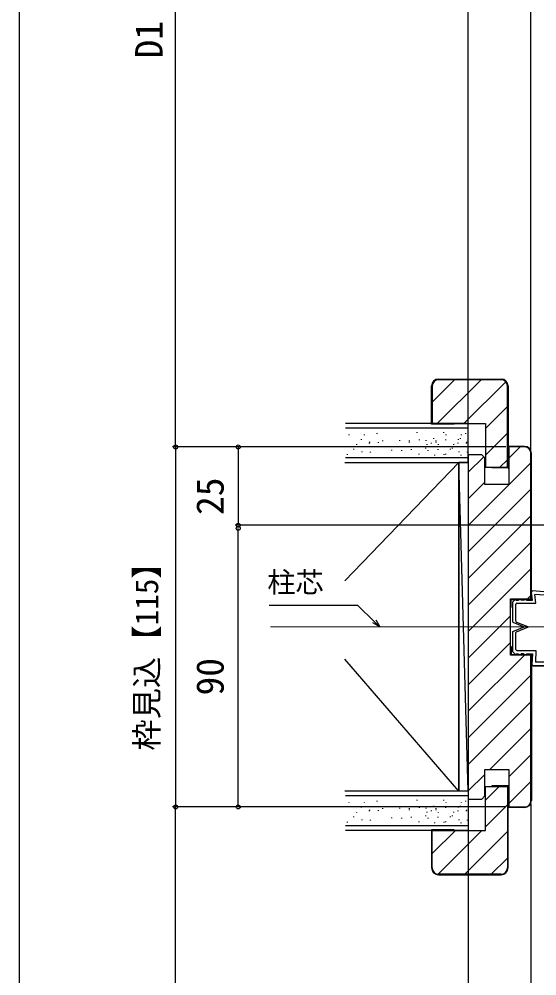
# Model space of a CAD drawing. Units: millimetres, scale not verified. Extents: x -525 to 525, y -783 to 779.
# Drawn here: x -525 to -359.6, y -625.3 to -319.6 of the extents above; entities that cross this region are included whole.
import ezdxf
from ezdxf.enums import TextEntityAlignment as Align

# ---------------------------------------------------------------- set-up
doc = ezdxf.new("R2010")
doc.units = ezdxf.units.MM
doc.header["$LTSCALE"] = 4
for name, color, linetype in [('0-3_YKK_11', 7, 'Continuous'), ('0-6_YKK_13', 4, 'Continuous'), ('0-8_YKK_D', 6, 'Continuous'), ('0-9_YKK_ZWAK', 7, 'Continuous'), ('0-A_YSS_K', 3, 'Continuous'), ('0-B_YSS_KE', 3, 'Continuous')]:
    doc.layers.add(name, color=color, linetype=linetype)
doc.layers.add('0-5_YKK_12', color=2, linetype='Continuous', lineweight=18)
doc.styles.add('ＭＳ ゴシック', font='')
doc.styles.get('ＭＳ ゴシック').set_extended_font_data('MS Gothic')

msp = doc.modelspace()

# ---------------------------------------------------------------- linework, layer by layer
at = {"layer": '0-3_YKK_11'}
for points in [[(-363.5, -456.348), (-368.5, -456.348), (-368.5, -468.348), (-376.2, -468.348), (-376.2, -459.848), (-377.2, -458.848), (-381.5, -458.848)], [(-363.5, -456.148), (-368.7, -456.148), (-368.7, -463.148), (-368.5, -463.148)], [(-361.5, -569.348), (-361.5, -522.848), (-368, -522.848), (-368, -504.848), (-361.5, -504.848), (-361.5, -458.348)], [(-368, -507.548), (-367.8, -507.548), (-367.8, -505.048), (-361.3, -505.048), (-361.3, -458.348)], [(-381.5, -458.848), (-381.5, -568.848), (-377.2, -568.848), (-376.2, -567.848), (-376.2, -559.348), (-368.5, -559.348), (-368.5, -571.348), (-363.5, -571.348)], [(-368, -520.148), (-367.8, -520.148), (-367.8, -522.648), (-361.3, -522.648), (-361.3, -569.348)], [(-363.5, -571.548), (-368.7, -571.548), (-368.7, -564.548), (-368.5, -564.548)]]:
    msp.add_lwpolyline(points, dxfattribs=at)
for centre, radius, start, end in [((-363.5, -458.348), 2.2, 0.00001, 89.99999), ((-363.5, -458.348), 2, 0.00001, 89.99999), ((-363.5, -569.348), 2, 270.00001, 359.99999), ((-363.5, -569.348), 2.2, 270.00001, 359.99999)]:
    msp.add_arc(centre, radius, start, end, dxfattribs=at)
at = {"layer": '0-5_YKK_12'}
for p, q in [((-444.661, -513.848), (452.058, -513.848)), ((-361.299, -525.818), (-361.209, -523.32)), ((-348.8, -526.348), (-360.8, -526.348))]:
    msp.add_line(p, q, dxfattribs=at)
msp.add_arc((-360.8, -525.848), 0.5, 176.55187, 270, dxfattribs=at)
at = {"layer": '0-6_YKK_13'}
for p, q in [((-361.5, -462.846), (-361.5, -499.846)), ((-361, -505.248), (-361.299, -502.719)), ((-348.45, -503.348), (-360.95, -502.348)), ((-359.885, -506.298), (-360.199, -503.467)), ((-349.774, -504.287), (-360.199, -503.467)), ((-366.3, -504.848), (-367.3, -505.848)), ((-367.3, -512.348), (-367.3, -505.848)), ((-366.3, -504.848), (-366.3, -505.248)), ((-366.3, -505.248), (-365.6, -505.248)), ((-366.25, -512.035), (-366.25, -506.598)), ((-365.95, -506.298), (-359.885, -506.298)), ((-365.6, -505.248), (-364.6, -504.848)), ((-364.6, -504.848), (-364.6, -505.248)), ((-363.9, -505.248), (-364.6, -505.248)), ((-363.9, -505.248), (-362.9, -504.848)), ((-362.9, -504.848), (-362.9, -505.248)), ((-362.9, -505.248), (-361, -505.248)), ((-367.3, -512.348), (-363.623, -513.848)), ((-366.063, -512.312), (-362.3, -513.848)), ((-367.3, -515.348), (-363.623, -513.848)), ((-367.3, -521.848), (-367.3, -515.348)), ((-366.25, -521.098), (-366.25, -515.661)), ((-366.063, -515.383), (-362.3, -513.848)), ((-366.3, -522.848), (-367.3, -521.848)), ((-366.3, -522.848), (-366.3, -522.448)), ((-366.3, -522.448), (-365.6, -522.448)), ((-365.95, -521.398), (-359.885, -521.398)), ((-365.6, -522.448), (-364.6, -522.848)), ((-364.6, -522.848), (-364.6, -522.448)), ((-363.9, -522.448), (-364.6, -522.448)), ((-363.9, -522.448), (-362.9, -522.848)), ((-362.9, -522.848), (-362.9, -522.448)), ((-362.9, -522.448), (-361, -522.448)), ((-361, -522.448), (-361.149, -525.827)), ((-359.885, -521.398), (-360.057, -525.148)), ((-349.8, -525.148), (-360.057, -525.148)), ((-360.8, -526.198), (-348.8, -526.198))]:
    msp.add_line(p, q, dxfattribs=at)
for centre, radius, start, end in [((-360.95, -502.698), 0.35, 90, 183.44813), ((-365.95, -506.598), 0.3, 90, 180), ((-365.95, -512.035), 0.3, 180, 247.805), ((-365.95, -515.661), 0.3, 112.195, 180), ((-365.95, -521.098), 0.3, 180, 270), ((-360.8, -525.848), 0.35, 176.55187, 270)]:
    msp.add_arc(centre, radius, start, end, dxfattribs=at)
at = {"layer": '0-8_YKK_D'}
for p, q in [((-381.5, -455.346), (-381.5, -128.719)), ((-361.5, -457.346), (-361.5, -128.719)), ((-361.5, -457.346), (-361.5, -128.719)), ((-475, -456.348), (-475, -190.165)), ((-386.5, -456.346), (-476, -456.346)), ((-369.5, -456.348), (-476, -456.348)), ((-475, -456.346), (-475, -571.348)), ((-369.5, -456.348), (-456, -456.348)), ((-455, -456.348), (-455, -481.346)), ((-338.499, -481.346), (-456, -481.346)), ((-455, -571.348), (-455, -482.346)), ((-369.5, -571.348), (-476, -571.348)), ((-369.5, -571.348), (-476, -571.348)), ((-475, -688.145), (-475, -571.348)), ((-369.5, -571.348), (-456, -571.348)), ((-381.5, -569.848), (-381.5, -746.006)), ((-381.5, -569.848), (-381.5, -716.006)), ((-361.5, -570.348), (-361.5, -716.006)), ((-361.5, -570.348), (-361.5, -716.006))]:
    msp.add_line(p, q, dxfattribs=at)
for points in [[(-409.704, -513.848), (-411.534, -512.072), (-416.734, -507.024), (-445.085, -507.024)], [(-411.058, -511.581), (-409.704, -513.848), (-412.01, -512.562)]]:
    msp.add_lwpolyline(points, dxfattribs=at)
for centre in [(-475, -456.346), (-475, -456.348), (-455, -456.348), (-455, -481.346), (-455, -482.346), (-475, -571.348), (-475, -571.348), (-455, -571.348)]:
    msp.add_circle(centre, 0.637, dxfattribs=at)
at = {"layer": '0-9_YKK_ZWAK'}
msp.add_line((-525, 746.7), (-525, -783.3), dxfattribs=at)
at = {"layer": '0-A_YSS_K'}
for p, q in [((-393, -441.983), (-385.866, -434.849)), ((-391.381, -448.849), (-377.381, -434.849)), ((-382.896, -448.849), (-369.535, -435.488)), ((-376, -450.439), (-369, -443.439)), ((-381.5, -448.849), (-420.716, -448.849)), ((-381.5, -461.349), (-381.5, -448.849)), ((-381.5, -450.349), (-420.716, -450.349)), ((-419.642, -452.393), (-419.642, -452.593)), ((-414.707, -452.393), (-414.707, -452.593)), ((-410.67, -451.944), (-410.67, -452.144)), ((-397.886, -451.608), (-397.886, -451.808)), ((-389.408, -451.608), (-389.408, -451.808)), ((-388.663, -452.393), (-388.663, -452.593)), ((-383.729, -452.393), (-383.729, -452.593)), ((-382.343, -451.944), (-382.343, -452.144)), ((-376, -458.924), (-369, -451.924)), ((-415.717, -453.851), (-415.717, -454.051)), ((-413.166, -455.035), (-413.166, -455.235)), ((-413.025, -454.748), (-413.025, -454.948)), ((-410.334, -454.86), (-410.334, -455.06)), ((-408.905, -454.25), (-408.905, -454.45)), ((-403.493, -454.187), (-403.493, -454.387)), ((-400.382, -454.698), (-400.382, -454.898)), ((-400.353, -454.299), (-400.353, -454.499)), ((-397.213, -453.963), (-397.213, -454.163)), ((-395.015, -454.187), (-395.015, -454.387)), ((-394.746, -455.421), (-394.746, -455.621)), ((-393.317, -455.035), (-393.317, -455.235)), ((-392.615, -453.514), (-392.615, -453.714)), ((-391.904, -454.698), (-391.904, -454.898)), ((-391.875, -454.299), (-391.875, -454.499)), ((-388.735, -453.963), (-388.735, -454.163)), ((-386.268, -455.421), (-386.268, -455.621)), ((-384.839, -455.035), (-384.839, -455.235)), ((-384.738, -453.851), (-384.738, -454.051)), ((-384.137, -453.514), (-384.137, -453.714)), ((-382.188, -455.035), (-382.188, -455.235)), ((-382.047, -454.748), (-382.047, -454.948)), ((-418.213, -456.941), (-418.213, -457.141)), ((-417.204, -455.483), (-417.204, -455.683)), ((-415.521, -457.838), (-415.521, -458.038)), ((-412.83, -457.951), (-412.83, -458.151)), ((-405.989, -457.278), (-405.989, -457.478)), ((-402.849, -457.39), (-402.849, -457.59)), ((-399.709, -457.053), (-399.709, -457.253)), ((-397.242, -458.511), (-397.242, -458.711)), ((-395.111, -456.605), (-395.111, -456.805)), ((-394.371, -457.39), (-394.371, -457.59)), ((-391.231, -457.053), (-391.231, -457.253)), ((-391.16, -455.483), (-391.16, -455.683)), ((-388.764, -458.511), (-388.764, -458.711)), ((-387.235, -456.941), (-387.235, -457.141)), ((-386.633, -456.605), (-386.633, -456.805)), ((-386.225, -455.483), (-386.225, -455.683)), ((-384.543, -457.838), (-384.543, -458.038)), ((-381.852, -457.951), (-381.852, -458.151)), ((-368.5, -459.909), (-364.939, -456.348)), ((-420.916, -461.349), (-384.5, -461.35)), ((-384.5, -461.35), (-420.916, -499.159)), ((-381.5, -459.849), (-420.716, -459.849)), ((-420.716, -461.349), (-381.5, -461.35)), ((-420.231, -458.623), (-420.231, -458.823)), ((-392.308, -458.848), (-392.308, -459.048)), ((-389.253, -458.623), (-389.253, -458.823)), ((-384.5, -566.35), (-384.5, -461.35)), ((-381.5, -461.35), (-384.5, -461.35)), ((-383.83, -458.848), (-383.83, -459.048)), ((-381.5, -464.424), (-376.562, -459.486)), ((-381.5, -461.35), (-381.5, -566.35)), ((-381.5, -481.395), (-361.5, -461.395)), ((-371.44, -462.849), (-369, -460.409)), ((-381.5, -472.909), (-376.2, -467.609)), ((-381.5, -489.88), (-361.5, -469.88)), ((-381.5, -498.365), (-361.5, -478.365)), ((-381.5, -506.85), (-361.5, -486.85)), ((-381.5, -515.336), (-361.5, -495.336)), ((-362.527, -504.848), (-361.5, -503.821)), ((-381.5, -523.821), (-368, -510.321)), ((-381.5, -532.306), (-368, -518.806)), ((-384.5, -566.35), (-420.916, -524.094)), ((-381.5, -540.791), (-363.556, -522.848)), ((-381.5, -549.277), (-361.5, -529.277)), ((-381.5, -557.762), (-361.5, -537.762)), ((-374.6, -559.348), (-361.5, -546.247)), ((-368.5, -561.733), (-361.5, -554.733)), ((-381.5, -566.247), (-376.2, -560.947)), ((-376, -569.233), (-371.614, -564.847)), ((-368.5, -570.218), (-361.5, -563.218)), ((-384.5, -566.35), (-420.916, -566.35)), ((-381.5, -566.35), (-420.716, -566.35)), ((-381.5, -567.85), (-420.716, -567.85)), ((-381.5, -566.35), (-384.5, -566.35)), ((-381.5, -566.35), (-381.5, -578.85)), ((-419.642, -569.894), (-419.642, -570.094)), ((-415.717, -571.352), (-415.717, -571.552)), ((-414.707, -569.894), (-414.707, -570.094)), ((-410.67, -569.445), (-410.67, -569.645)), ((-397.886, -569.109), (-397.886, -569.309)), ((-397.213, -571.464), (-397.213, -571.664)), ((-392.615, -571.015), (-392.615, -571.215)), ((-389.408, -569.109), (-389.408, -569.309)), ((-388.735, -571.464), (-388.735, -571.664)), ((-388.663, -569.894), (-388.663, -570.094)), ((-384.738, -571.352), (-384.738, -571.552)), ((-384.137, -571.015), (-384.137, -571.215)), ((-383.729, -569.894), (-383.729, -570.094)), ((-382.343, -569.445), (-382.343, -569.645)), ((-376, -577.718), (-369, -570.718)), ((-418.213, -574.443), (-418.213, -574.643)), ((-417.204, -572.985), (-417.204, -573.185)), ((-413.166, -572.536), (-413.166, -572.736)), ((-413.025, -572.249), (-413.025, -572.449)), ((-410.334, -572.361), (-410.334, -572.561)), ((-408.905, -571.751), (-408.905, -571.951)), ((-403.493, -571.688), (-403.493, -571.888)), ((-400.382, -572.2), (-400.382, -572.4)), ((-400.353, -571.8), (-400.353, -572)), ((-399.709, -574.555), (-399.709, -574.755)), ((-395.111, -574.106), (-395.111, -574.306)), ((-395.015, -571.688), (-395.015, -571.888)), ((-394.746, -572.922), (-394.746, -573.122)), ((-393.317, -572.536), (-393.317, -572.736)), ((-391.904, -572.2), (-391.904, -572.4)), ((-391.875, -571.8), (-391.875, -572)), ((-391.231, -574.555), (-391.231, -574.755)), ((-391.16, -572.985), (-391.16, -573.185)), ((-387.235, -574.443), (-387.235, -574.643)), ((-386.633, -574.106), (-386.633, -574.306)), ((-386.268, -572.922), (-386.268, -573.122)), ((-386.225, -572.985), (-386.225, -573.185)), ((-384.839, -572.536), (-384.839, -572.736)), ((-382.188, -572.536), (-382.188, -572.736)), ((-382.047, -572.249), (-382.047, -572.449)), ((-381.5, -577.35), (-420.716, -577.35)), ((-420.231, -576.125), (-420.231, -576.325)), ((-415.521, -575.34), (-415.521, -575.54)), ((-412.83, -575.452), (-412.83, -575.652)), ((-405.989, -574.779), (-405.989, -574.979)), ((-402.849, -574.891), (-402.849, -575.091)), ((-397.242, -576.013), (-397.242, -576.213)), ((-394.371, -574.891), (-394.371, -575.091)), ((-392.308, -576.349), (-392.308, -576.549)), ((-389.253, -576.125), (-389.253, -576.325)), ((-388.764, -576.013), (-388.764, -576.213)), ((-384.543, -575.34), (-384.543, -575.54)), ((-383.83, -576.349), (-383.83, -576.549)), ((-381.852, -575.452), (-381.852, -575.652)), ((-381.5, -578.85), (-420.716, -578.85)), ((-393, -586.233), (-385.614, -578.847)), ((-391.125, -592.843), (-377.129, -578.847)), ((-382.644, -592.847), (-369, -579.203)), ((-374.158, -592.847), (-369, -587.688))]:
    msp.add_line(p, q, dxfattribs=at)
msp.add_lwpolyline([(-381.5, -566.35), (-384.5, -461.35), (-384.5, -566.35)], dxfattribs=at)
at = {"layer": '0-B_YSS_KE'}
for p, q in [((-391, -434.649), (-371, -434.649)), ((-371, -434.849), (-391, -434.849)), ((-371, -592.847), (-391, -592.847)), ((-391, -593.047), (-371, -593.047))]:
    msp.add_line(p, q, dxfattribs=at)
for points in [[(-386, -448.849), (-386, -449.049), (-393.2, -449.049), (-393.2, -436.849)], [(-393, -436.849), (-393, -448.849), (-376, -448.849), (-376, -462.849)], [(-376, -462.849), (-369, -462.849), (-369, -436.849)], [(-368.8, -436.849), (-368.8, -463.049), (-374, -463.049), (-374, -462.849)], [(-393, -590.847), (-393, -578.847), (-376, -578.847), (-376, -564.847)], [(-376, -564.847), (-369, -564.847), (-369, -590.847)], [(-368.8, -590.847), (-368.8, -564.647), (-374, -564.647), (-374, -564.847)], [(-386, -578.847), (-386, -578.647), (-393.2, -578.647), (-393.2, -590.847)]]:
    msp.add_lwpolyline(points, dxfattribs=at)
for centre, radius, start, end in [((-391, -436.849), 2.2, 90, 180), ((-391, -436.849), 2, 90, 180), ((-371, -436.849), 2.2, 0, 90), ((-371, -436.849), 2, 0, 90), ((-391, -590.847), 2.2, 180, 270), ((-391, -590.847), 2, 180, 270), ((-371, -590.847), 2, 270, 0), ((-371, -590.847), 2.2, 270, 0)]:
    msp.add_arc(centre, radius, start, end, dxfattribs=at)

# ---------------------------------------------------------------- texts
at = {"layer": '0-8_YKK_D', "style": 'ＭＳ ゴシック'}
for s, height, p in [('D1', 8.798, (-476.5, -332.222)), ('25', 8.798, (-457, -478.073)), ('枠見込【115】', 7.331, (-478.364, -553.364)), ('90', 8.798, (-457, -535.745))]:
    msp.add_text(s, height=height, rotation=90, dxfattribs=at).set_placement(p, align=Align.BOTTOM_LEFT)
msp.add_text('柱芯', height=6.598, dxfattribs=at).set_placement((-445.699, -504.848), align=Align.BOTTOM_LEFT)

doc.saveas('drawing.dxf')
